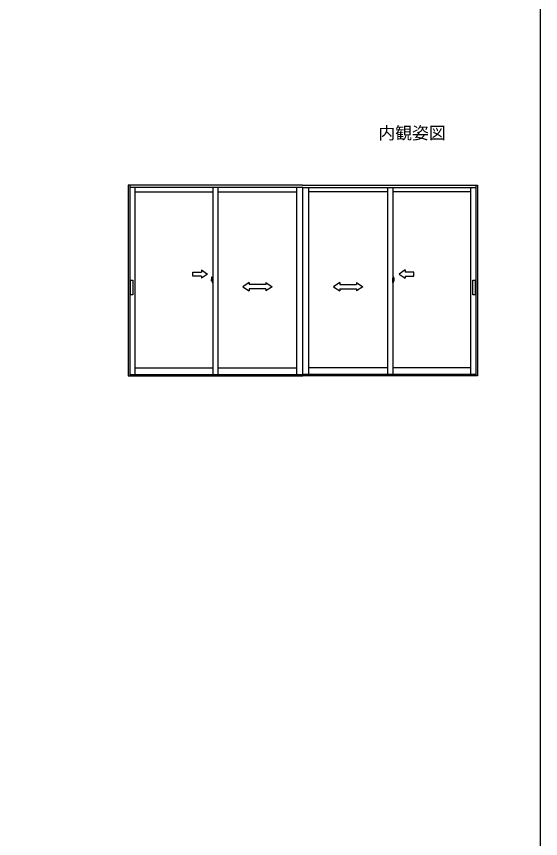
# Model space of a CAD drawing. Units: millimetres, scale not verified. Extents: x -525 to 525, y -782 to 777.
# Drawn here: x 276.3 to 525, y -392.5 to -2.5 of the extents above; entities that cross this region are included whole.
import ezdxf
from ezdxf.enums import TextEntityAlignment as Align

# ---------------------------------------------------------------- set-up
doc = ezdxf.new("R2010")
doc.units = ezdxf.units.MM
doc.header["$LTSCALE"] = 4
for name, color, linetype in [('0-1_USER1', 3, 'Continuous'), ('0-5_YKK_A1', 4, 'Continuous'), ('0-7_YKK_ZWAK', 7, 'Continuous')]:
    doc.layers.add(name, color=color, linetype=linetype)
doc.styles.add('ＭＳ ゴシック', font='')
doc.styles.get('ＭＳ ゴシック').set_extended_font_data('MS Gothic')

msp = doc.modelspace()

# ---------------------------------------------------------------- linework, layer by layer
at = {"layer": '0-5_YKK_A1'}
for p, q in [((412.094, -82.5), (329.349, -82.5)), ((329.349, -82.5), (329.349, -173)), ((330.049, -82.5), (330.049, -173)), ((412.174, -83.6), (330.049, -83.6)), ((332.524, -83.6), (332.524, -172.3)), ((332.524, -85.75), (369.524, -85.75)), ((369.524, -83.6), (369.524, -172.3)), ((371.924, -83.6), (371.924, -172.3)), ((371.924, -85.75), (409.374, -85.75)), ((409.374, -172.3), (409.374, -83.6)), ((412.094, -82.5), (495, -82.5)), ((412.094, -83.6), (412.094, -172.3)), ((412.174, -83.6), (494.3, -83.6)), ((412.254, -172.3), (412.254, -83.6)), ((414.974, -172.3), (414.974, -83.6)), ((452.424, -85.75), (414.974, -85.75)), ((452.424, -83.6), (452.424, -172.3)), ((454.824, -83.6), (454.824, -172.3)), ((491.825, -85.75), (454.824, -85.75)), ((491.825, -83.6), (491.825, -172.3)), ((494.3, -82.5), (494.3, -173)), ((495, -82.5), (495, -173)), ((364.025, -122.75), (364.025, -123.75)), ((460.824, -122.75), (460.824, -123.75)), ((364.025, -125.75), (364.025, -126.75)), ((369.353, -127.75), (368.783, -127.75)), ((368.836, -127.75), (369.292, -127.75)), ((368.849, -127.989), (368.849, -127.385)), ((369.167, -128.012), (368.861, -128.002)), ((368.931, -126.259), (369.161, -126.25)), ((369.024, -128.231), (369.024, -128.194)), ((369.024, -128.231), (369.099, -128.231)), ((369.099, -128.182), (369.037, -128.182)), ((369.117, -127.75), (369.6, -127.75)), ((369.124, -128.157), (369.124, -128.011)), ((369.174, -128.005), (369.174, -126.258)), ((369.174, -127.376), (369.174, -128.156)), ((369.174, -127.5), (369.199, -127.5)), ((369.19, -127.24), (369.19, -127.25)), ((369.19, -128.185), (369.19, -128.175)), ((369.197, -127.257), (369.202, -127.257)), ((369.197, -128.168), (369.202, -128.168)), ((369.198, -127.232), (369.203, -127.232)), ((369.198, -128.193), (369.203, -128.193)), ((369.199, -127.357), (369.217, -126.742)), ((369.199, -127.357), (369.299, -127.357)), ((369.299, -127.362), (369.199, -127.366)), ((369.199, -128.059), (369.199, -127.366)), ((369.299, -128.063), (369.199, -128.059)), ((369.199, -128.068), (369.299, -128.068)), ((369.199, -128.068), (369.217, -128.683)), ((369.224, -127.365), (369.224, -127.357)), ((369.224, -128.06), (369.224, -128.068)), ((369.229, -126.73), (369.299, -126.727)), ((369.229, -128.695), (369.299, -128.698)), ((369.277, -127.782), (369.277, -127.728)), ((369.284, -127.75), (369.311, -127.75)), ((369.299, -126.72), (369.524, -126.712)), ((369.299, -126.72), (369.299, -127.362)), ((369.524, -127.283), (369.299, -127.279)), ((369.524, -127.358), (369.299, -127.361)), ((369.299, -127.755), (369.299, -127.745)), ((369.299, -128.705), (369.299, -128.063)), ((369.312, -127.738), (369.307, -127.738)), ((369.307, -127.763), (369.312, -127.763)), ((369.312, -128.013), (369.312, -127.389)), ((369.324, -127.377), (369.499, -127.37)), ((369.324, -128.026), (369.499, -128.032)), ((369.512, -128.02), (369.512, -127.383)), ((369.524, -127.707), (369.512, -127.707)), ((369.524, -127.82), (369.512, -127.82)), ((369.524, -128.712), (369.524, -126.712)), ((455.231, -127.75), (454.749, -127.75)), ((455.049, -126.72), (454.824, -126.712)), ((454.824, -128.712), (454.824, -126.712)), ((454.824, -127.283), (455.049, -127.279)), ((454.824, -127.358), (455.049, -127.361)), ((454.824, -127.707), (454.837, -127.707)), ((454.824, -127.82), (454.837, -127.82)), ((454.837, -128.02), (454.837, -127.383)), ((455.025, -127.377), (454.85, -127.37)), ((455.025, -128.026), (454.85, -128.032)), ((454.996, -127.75), (455.566, -127.75)), ((455.037, -128.013), (455.037, -127.389)), ((455.037, -127.738), (455.042, -127.738)), ((455.042, -127.763), (455.037, -127.763)), ((455.065, -127.75), (455.038, -127.75)), ((455.049, -126.72), (455.049, -127.362)), ((455.12, -126.73), (455.049, -126.727)), ((455.149, -127.357), (455.049, -127.357)), ((455.049, -127.362), (455.149, -127.366)), ((455.049, -127.755), (455.049, -127.745)), ((455.049, -128.063), (455.149, -128.059)), ((455.049, -128.705), (455.049, -128.063)), ((455.149, -128.068), (455.049, -128.068)), ((455.12, -128.695), (455.049, -128.698)), ((455.513, -127.75), (455.057, -127.75)), ((455.072, -127.782), (455.072, -127.728)), ((455.124, -127.365), (455.124, -127.357)), ((455.124, -128.06), (455.124, -128.068)), ((455.149, -127.357), (455.132, -126.742)), ((455.149, -128.068), (455.132, -128.683)), ((455.151, -127.232), (455.146, -127.232)), ((455.151, -128.193), (455.146, -128.193)), ((455.151, -127.257), (455.147, -127.257)), ((455.151, -128.168), (455.147, -128.168)), ((455.149, -128.059), (455.149, -127.366)), ((455.174, -127.5), (455.149, -127.5)), ((455.159, -127.24), (455.159, -127.25)), ((455.159, -128.185), (455.159, -128.175)), ((455.174, -128.005), (455.174, -126.258)), ((455.174, -127.376), (455.174, -128.156)), ((455.182, -128.012), (455.487, -128.002)), ((455.418, -126.259), (455.187, -126.25)), ((455.224, -128.157), (455.224, -128.011)), ((455.249, -128.182), (455.312, -128.182)), ((455.325, -128.231), (455.249, -128.231)), ((455.324, -128.231), (455.324, -128.194)), ((455.499, -127.989), (455.499, -127.385)), ((460.824, -125.75), (460.824, -126.75)), ((369.299, -128.705), (369.524, -128.712)), ((386.649, -128.75), (386.649, -129.75)), ((394.649, -129.75), (386.649, -129.75)), ((386.649, -131.75), (386.649, -132.75)), ((394.649, -131.75), (386.649, -131.75)), ((394.649, -128.75), (394.649, -129.75)), ((394.649, -131.75), (394.649, -132.75)), ((429.699, -128.75), (429.699, -129.75)), ((429.699, -129.75), (437.699, -129.75)), ((429.699, -131.75), (437.699, -131.75)), ((429.699, -131.75), (429.699, -132.75)), ((437.699, -128.75), (437.699, -129.75)), ((437.699, -131.75), (437.699, -132.75)), ((455.049, -128.705), (454.824, -128.712)), ((332.524, -169.175), (369.524, -169.175)), ((371.924, -169.175), (409.374, -169.175)), ((452.424, -169.175), (414.974, -169.175)), ((491.825, -169.175), (454.824, -169.175)), ((329.349, -173), (412.174, -173)), ((330.049, -172.3), (412.174, -172.3)), ((494.3, -172.3), (412.174, -172.3)), ((495, -173), (412.174, -173))]:
    msp.add_line(p, q, dxfattribs=at)
for points in [[(364.025, -125.75), (360.025, -125.75), (360.025, -123.75), (364.025, -123.75)], [(364.025, -122.75), (367.025, -124.75), (364.025, -126.75)], [(460.824, -122.75), (457.824, -124.75), (460.824, -126.75)], [(460.824, -125.75), (464.824, -125.75), (464.824, -123.75), (460.824, -123.75)], [(369.174, -127.5), (369.174, -128), (369.199, -128)], [(455.174, -127.5), (455.174, -128), (455.149, -128)], [(386.649, -128.75), (383.649, -130.75), (386.649, -132.75)], [(394.649, -128.75), (397.649, -130.75), (394.649, -132.75)], [(429.699, -128.75), (426.699, -130.75), (429.699, -132.75)], [(437.699, -128.75), (440.699, -130.75), (437.699, -132.75)]]:
    msp.add_lwpolyline(points, dxfattribs=at)
for points in [[(331.436, -134.612), (330.436, -134.612), (330.436, -127.612), (331.436, -127.612)], [(493.913, -134.612), (492.913, -134.612), (492.913, -127.612), (493.913, -127.612)]]:
    msp.add_lwpolyline(points, close=True, dxfattribs=at)
for centre in [(369.277, -127.75), (455.072, -127.75)]:
    msp.add_circle(centre, 0.0187, dxfattribs=at)
for centre, radius, start, end in [((377.474, -127.394), 8.625, 172.48051, 179.94208), ((368.862, -127.989), 0.0125, 180, 268), ((368.931, -126.266), 0.0075, 92, 172.48051), ((369.706, -127.85), 0.781, 191.38244, 209.20035), ((369.706, -127.8), 0.781, 195.22882, 209.70865), ((369.037, -128.194), 0.0125, 90, 180), ((369.099, -128.156), 0.075, 270, 0), ((369.099, -128.157), 0.025, 270, 0), ((369.162, -126.263), 0.0125, 0, 92), ((369.167, -128.005), 0.0075, 268, 0), ((369.197, -127.25), 0.0075, 178.40155, 270), ((369.197, -128.175), 0.0075, 90, 181.59845), ((369.198, -127.24), 0.0075, 90, 178.40155), ((369.198, -128.185), 0.0075, 181.59845, 270), ((369.229, -126.742), 0.0125, 92, 178.40155), ((369.229, -128.683), 0.0125, 181.59845, 268), ((369.307, -127.745), 0.0075, 90, 180), ((369.307, -127.755), 0.0075, 180, 270), ((369.324, -127.389), 0.0125, 92, 180), ((369.324, -128.013), 0.0125, 180, 268), ((369.499, -127.383), 0.0125, 0, 92), ((369.499, -128.02), 0.0125, 268, 0), ((454.849, -127.383), 0.0125, 88, 180), ((454.849, -128.02), 0.0125, 180, 272), ((455.024, -127.389), 0.0125, 0, 88), ((455.024, -128.013), 0.0125, 272, 0), ((455.042, -127.745), 0.0075, 0, 90), ((455.042, -127.755), 0.0075, 270, 0), ((455.12, -126.742), 0.0125, 1.59845, 88), ((455.12, -128.683), 0.0125, 272, 358.40155), ((455.151, -127.24), 0.0075, 1.59845, 90), ((455.151, -127.25), 0.0075, 270, 1.59845), ((455.151, -128.175), 0.0075, 358.40155, 90), ((455.151, -128.185), 0.0075, 270, 358.40155), ((455.249, -128.156), 0.075, 180, 270), ((455.187, -126.263), 0.0125, 88, 180), ((455.182, -128.005), 0.0075, 180, 272), ((455.249, -128.157), 0.025, 180, 270), ((455.312, -128.194), 0.0125, 0, 90), ((454.643, -127.8), 0.781, 330.29135, 344.77118), ((454.643, -127.85), 0.781, 330.79965, 348.61756), ((455.418, -126.266), 0.0075, 7.51949, 88), ((446.874, -127.394), 8.625, 0.05792, 7.51949), ((455.487, -127.989), 0.0125, 272, 0)]:
    msp.add_arc(centre, radius, start, end, dxfattribs=at)
at = {"layer": '0-7_YKK_ZWAK'}
msp.add_lwpolyline([(-525, -782.5), (525, -782.5), (525, 747.5)], dxfattribs=at)

# ---------------------------------------------------------------- texts
at = {"layer": '0-1_USER1', "style": 'ＭＳ ゴシック'}
msp.add_text('内観姿図', height=5.865, dxfattribs=at).set_placement((448, -62.5), align=Align.BOTTOM_LEFT)

doc.saveas('drawing.dxf')
